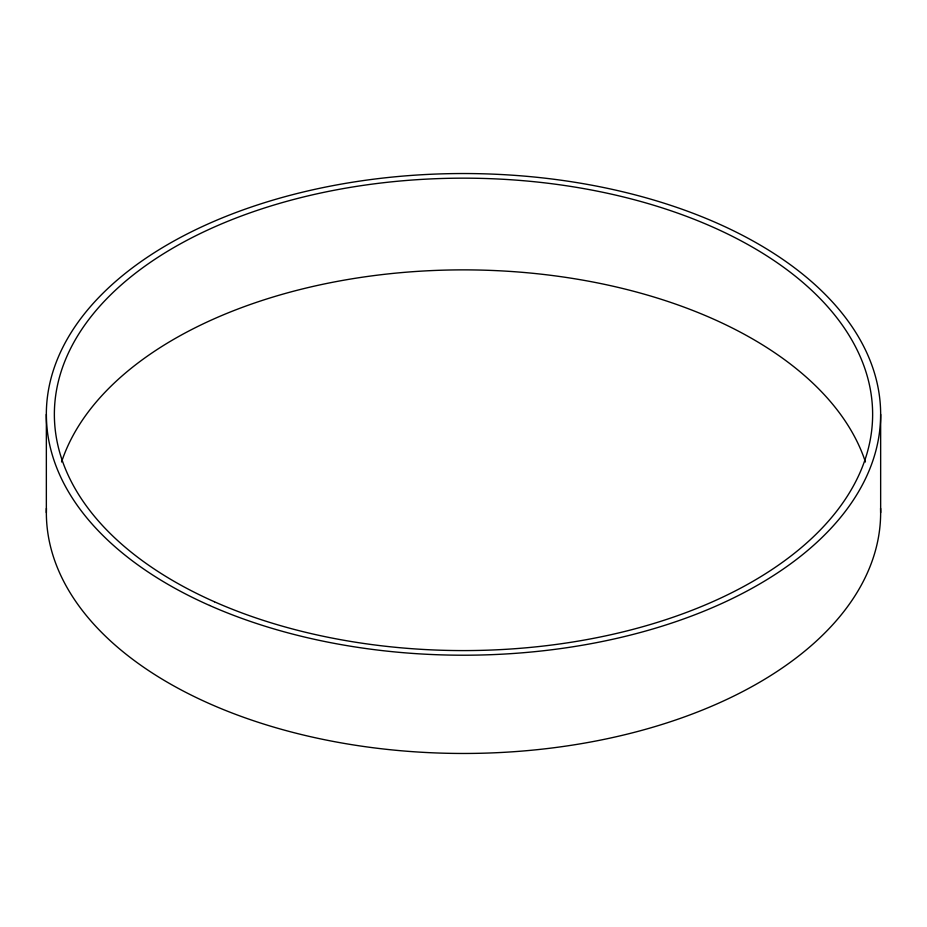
<?xml version="1.0" encoding="UTF-8"?>
<svg xmlns="http://www.w3.org/2000/svg" width="927" height="927" viewBox="0 0 927 927"><rect width="100%" height="100%" fill="white"/><g stroke="black" fill="none" stroke-linecap="round" stroke-linejoin="round"><path stroke-width="1.39" d="M880.65 414.369L880.65 512.631M46.35 414.369L46.35 512.631M880.58 508.332A417.15 240.835 0 0 1 463.5 753.466A417.15 240.835 0 0 1 46.42 508.332M61.564 461.97A409.131 236.211 0 0 1 463.5 269.873A409.131 236.211 0 0 1 865.436 461.97M209.56 605.447A417.15 240.835 0 0 0 877.081 445.806A417.15 240.835 0 0 0 303.859 191.866A417.15 240.835 0 0 0 209.56 605.447M214.438 601.774A409.131 236.211 0 0 0 869.132 445.203A409.131 236.211 0 0 0 306.93 196.142A409.131 236.211 0 0 0 214.438 601.774"/></g></svg>
